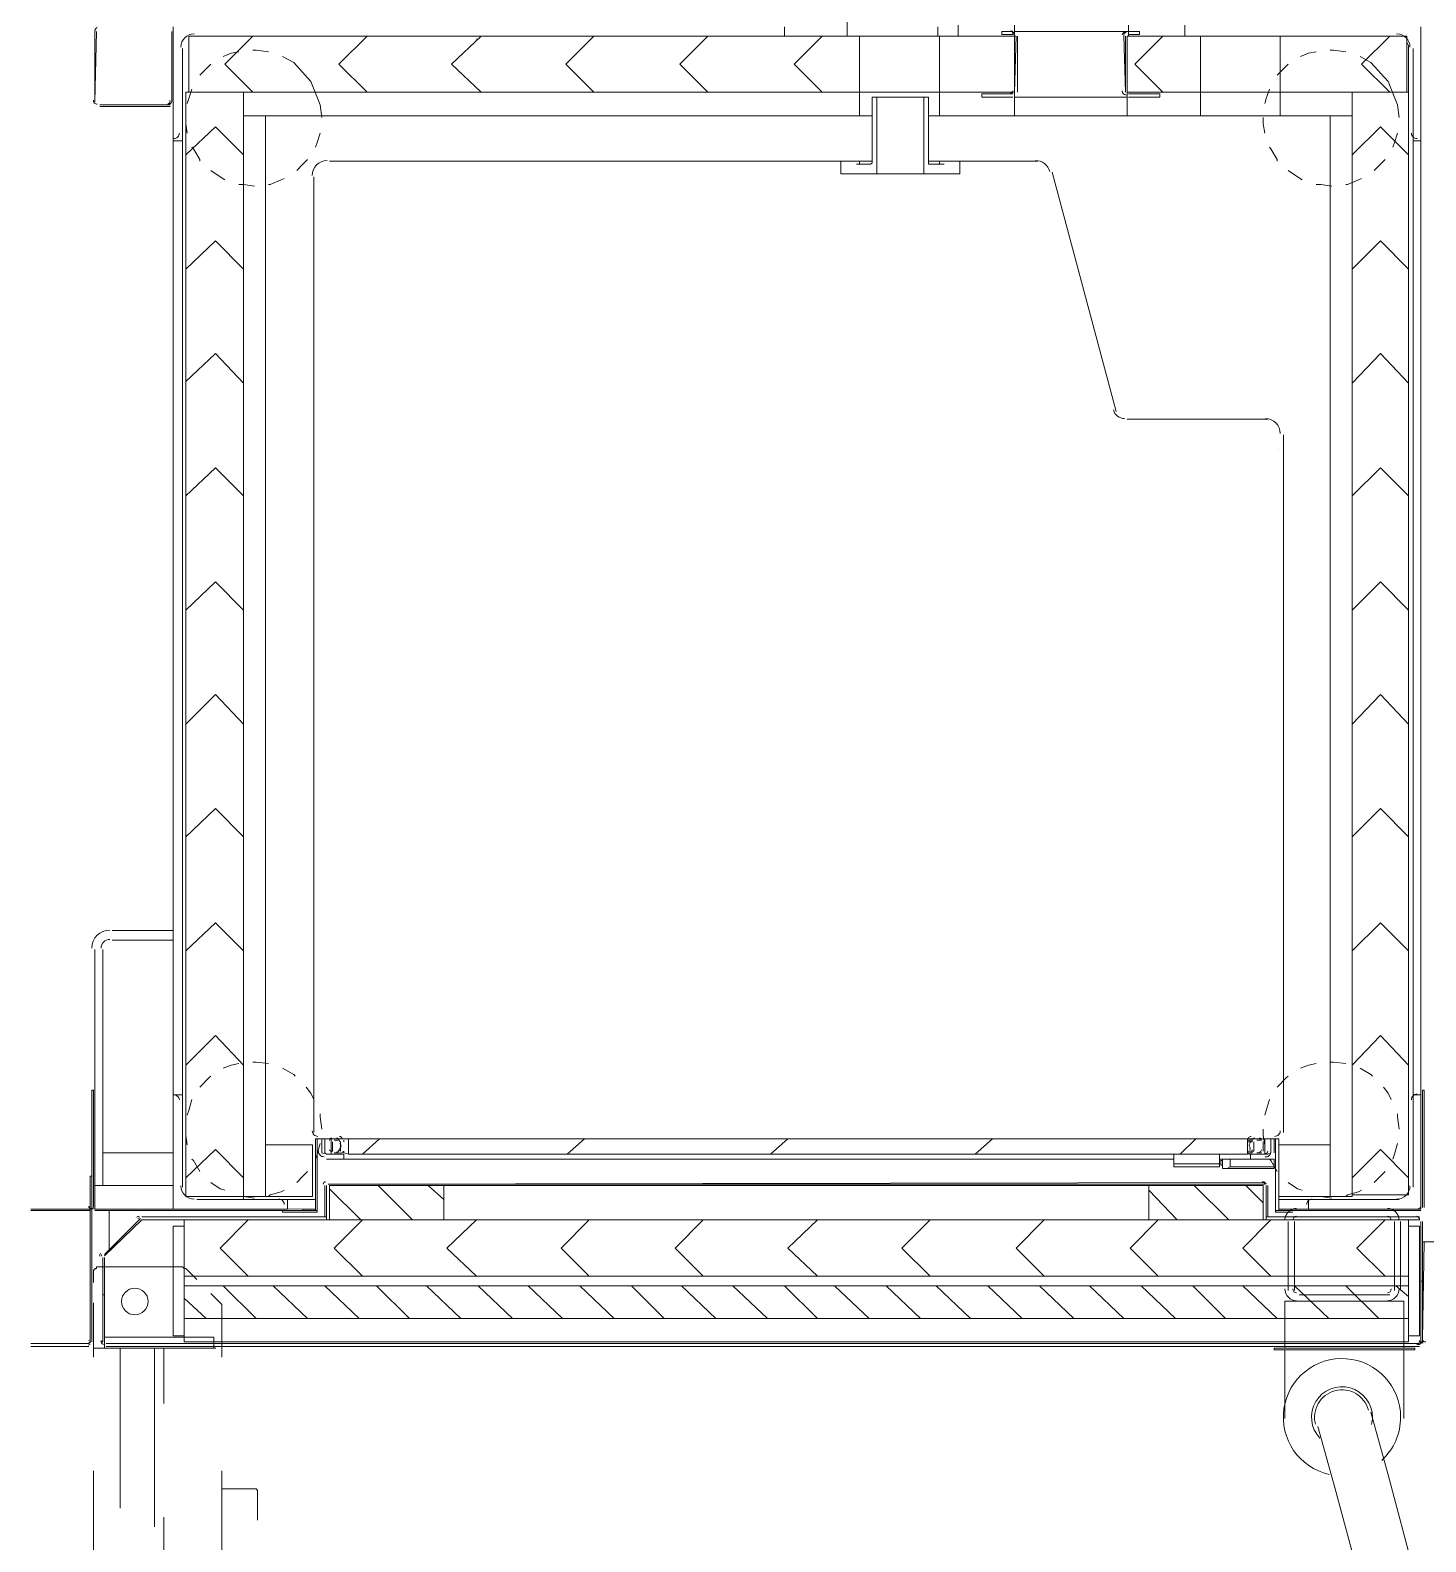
# Model space of a CAD drawing. Header units: metres. Extents: x -22 to 564, y 0 to 143.
# Drawn here: x 1.353 to 2.581, y 41.041 to 42.371 of the extents above; entities that cross this region are included whole.
import ezdxf
from ezdxf.xclip import XClip

# ---------------------------------------------------------------- set-up
doc = ezdxf.new("R2010")
doc.units = ezdxf.units.M
doc.header["$XCLIPFRAME"] = 2
doc.linetypes.add('XREF RADIOFARMACIA$0$PDF_IMPORT', pattern=[1, 0.8, -0.2])
doc.layers.add('XREF  PB CONJ$0$PARQUE', color=251, linetype='Continuous')
doc.layers.add('XREF RADIOFARMACIA$0$Mobiliario Fijo', color=40, linetype='Continuous')
doc.layers.get('Defpoints').off()

# ---------------------------------------------------------------- blocks, each defined once
blk = doc.blocks.new('XREF  PB CONJ')
at = {"layer": 'XREF  PB CONJ$0$PARQUE', "true_color": 0x136734}
h = blk.add_hatch(dxfattribs=at)
h.set_pattern_fill('CROSS', color=116, scale=0.02, angle=90)
edge = h.paths.add_edge_path()
edge.add_line((3.5883, 104.6056), (1.6936, 104.3684))
edge.add_line((1.6936, 104.3684), (2.4784, 17.6083))
edge.add_line((2.4784, 17.6083), (97.731, 17.9336))
edge.add_arc((97.7247, 19.237), 1.3034, 270.2752, 363.1006)
edge.add_line((99.0262, 19.3075), (96.4762, 19.3078))
edge.add_line((96.4762, 19.3078), (96.602, 20.224))
edge.add_line((96.602, 20.224), (62.4128, 20.224))
edge.add_arc((58.6329, 24.6535), 5.8231, 229.52466, 310.47534, ccw=False)
edge.add_line((54.8531, 20.224), (26.2527, 20.2188))
edge.add_line((26.2527, 20.2188), (4.2837, 20.0304))
edge.add_line((4.2837, 20.0304), (4.055, 46.6913))
edge.add_line((4.055, 46.6913), (2.3881, 46.6912))
edge.add_line((2.3881, 46.6912), (2.3881, 54.8033))
edge.add_line((2.3881, 54.8033), (3.9854, 54.8034))
edge.add_line((3.9854, 54.8034), (3.7464, 82.6679))
edge.add_line((3.7464, 82.6679), (3.6185, 95.2556))
edge.add_line((3.6185, 95.2556), (3.5883, 104.6056))
blk = doc.blocks.new('XREF RADIOFARMACIA$0$EQUIPO 2')
at = {"lineweight": 5}
for p, q in [((2547.6822, 1755.7032), (2547.6822, 1755.7541)), ((2547.6849, 1755.7541), (2547.6849, 1755.7032)), ((2547.6849, 1755.7032), (2547.6849, 1755.7541)), ((2547.8018, 1755.7499), (2547.8018, 1755.7541)), ((2547.8018, 1755.7541), (2547.8018, 1755.7431)), ((2547.8032, 1755.7403), (2547.8032, 1755.7541)), ((2547.8018, 1755.7431), (2547.8018, 1755.7018)), ((2547.8018, 1755.7018), (2547.8018, 1755.7431)), ((2547.8032, 1755.7004), (2547.8032, 1755.7403)), ((2547.8321, 1755.7018), (2547.6863, 1755.7018)), ((2547.6863, 1755.7004), (2547.8321, 1755.7004)), ((2547.7386, 1755.699), (2547.7482, 1755.699)), ((2547.7482, 1755.699), (2547.7496, 1755.699)), ((2547.7496, 1755.699), (2547.7496, 1755.6977)), ((2547.7496, 1755.6977), (2547.7509, 1755.6977)), ((2547.7509, 1755.6977), (2547.7509, 1755.6963)), ((2547.7509, 1755.6963), (2547.7523, 1755.6963)), ((2547.8018, 1755.6977), (2547.8018, 1755.5147)), ((2547.8032, 1755.5147), (2547.8033, 1755.699)), ((2547.8032, 1755.6289), (2547.8032, 1755.6977)), ((2547.8032, 1755.6977), (2547.8239, 1755.6977)), ((2547.8046, 1755.7004), (2547.9078, 1755.7004)), ((2547.8046, 1755.699), (2547.8046, 1755.699)), ((2547.9078, 1755.699), (2547.8046, 1755.699)), ((2547.8046, 1755.699), (2547.8527, 1755.699)), ((2548.0316, 1755.6977), (2547.8239, 1755.6977)), ((2547.8239, 1755.6977), (2547.8239, 1755.6289)), ((2547.8321, 1755.7004), (2547.8321, 1755.7018)), ((2547.9078, 1755.7004), (2547.9078, 1755.699)), ((2548.8391, 1755.6963), (2548.7772, 1755.6977)), ((2548.7772, 1755.6977), (2548.8391, 1755.6977)), ((2547.6808, 1755.6894), (2547.6904, 1755.6894)), ((2547.6822, 1755.688), (2547.6822, 1754.5325)), ((2547.6849, 1755.688), (2547.6849, 1754.5331)), ((2547.7276, 1755.6908), (2547.6863, 1755.6908)), ((2547.6863, 1755.6894), (2547.7276, 1755.6894)), ((2547.7441, 1755.6894), (2547.6973, 1755.6894)), ((2547.7276, 1755.6894), (2547.7276, 1755.6908)), ((2547.7606, 1755.6908), (2547.7276, 1755.6908)), ((2547.7276, 1755.6908), (2547.7276, 1755.6894)), ((2547.7606, 1755.6894), (2547.7441, 1755.6894)), ((2547.762, 1755.6894), (2547.7936, 1755.6564)), ((2547.7633, 1755.6894), (2547.795, 1755.6578)), ((2547.7675, 1755.6853), (2547.8018, 1755.6853)), ((2548.0316, 1755.6908), (2547.8239, 1755.6908)), ((2547.8527, 1755.6908), (2547.8527, 1755.6289)), ((2548.0398, 1755.6825), (2548.0398, 1755.6289)), ((2548.0481, 1755.6289), (2548.0481, 1755.6825)), ((2548.7731, 1755.6316), (2548.7731, 1755.6935)), ((2548.7745, 1755.6316), (2548.7745, 1755.6935)), ((2547.7936, 1755.6564), (2547.7936, 1755.4941)), ((2547.7963, 1755.4941), (2547.7963, 1755.6564)), ((2547.6918, 1755.6289), (2547.6918, 1755.6192)), ((2547.7881, 1755.6289), (2547.6918, 1755.6289)), ((2547.6945, 1755.6289), (2547.7482, 1755.6289)), ((2547.7881, 1755.6192), (2547.7881, 1755.6289)), ((2547.9036, 1755.6289), (2547.8032, 1755.6289)), ((2547.8032, 1755.6289), (2547.8032, 1755.5284)), ((2547.8239, 1755.6289), (2547.8032, 1755.6289)), ((2547.9036, 1755.6261), (2547.9036, 1755.6289)), ((2548.7428, 1755.6289), (2547.9036, 1755.6289)), ((2548.0398, 1755.6289), (2548.0481, 1755.6289)), ((2548.8432, 1755.6289), (2548.7428, 1755.6289)), ((2548.7428, 1755.6289), (2548.7428, 1755.6261)), ((2548.8391, 1755.6302), (2548.7772, 1755.6302)), ((2548.8391, 1755.6289), (2548.7772, 1755.6289)), ((2547.6918, 1755.6192), (2547.6863, 1755.6192)), ((2547.6863, 1755.6192), (2547.6863, 1754.5421)), ((2547.6918, 1755.6192), (2547.7881, 1755.6192)), ((2547.7069, 1755.6), (2547.7248, 1755.6192)), ((2547.7069, 1755.6192), (2547.7358, 1755.6192)), ((2547.7069, 1754.5421), (2547.7069, 1755.6192)), ((2547.7358, 1755.6192), (2547.7358, 1754.5421)), ((2547.7413, 1755.6082), (2547.7509, 1755.6179)), ((2547.7936, 1755.6192), (2547.7441, 1755.6192)), ((2547.7441, 1755.6192), (2547.7441, 1754.5421)), ((2547.7509, 1755.6192), (2547.7523, 1755.6206)), ((2547.7509, 1755.6179), (2547.7509, 1755.6192)), ((2547.7936, 1754.5421), (2547.7936, 1755.6192)), ((2548.7855, 1755.6179), (2547.8142, 1755.6179)), ((2547.8142, 1755.6179), (2547.8142, 1755.567)), ((2547.8981, 1755.6206), (2547.8225, 1755.6206)), ((2547.8555, 1755.5917), (2547.8307, 1755.6179)), ((2547.8679, 1755.6179), (2547.8596, 1755.6165)), ((2547.8734, 1755.6179), (2547.8679, 1755.6179)), ((2547.8899, 1755.6151), (2547.8858, 1755.6165)), ((2547.8995, 1755.6124), (2547.8899, 1755.6151)), ((2547.9036, 1755.6206), (2547.8981, 1755.6206)), ((2547.9036, 1755.6206), (2547.9036, 1755.6261)), ((2548.7428, 1755.6206), (2547.9036, 1755.6206)), ((2547.9298, 1755.6179), (2547.9559, 1755.5917)), ((2548.0302, 1755.6179), (2548.055, 1755.5917)), ((2548.1306, 1755.6179), (2548.1554, 1755.5917)), ((2548.2297, 1755.6179), (2548.2558, 1755.5917)), ((2548.3301, 1755.6179), (2548.3549, 1755.5917)), ((2548.4305, 1755.6179), (2548.4553, 1755.5917)), ((2548.531, 1755.6179), (2548.5557, 1755.5917)), ((2548.63, 1755.6179), (2548.6548, 1755.5917)), ((2548.7304, 1755.6179), (2548.7304, 1755.6179)), ((2548.7304, 1755.6179), (2548.7552, 1755.5917)), ((2548.7428, 1755.6261), (2548.7428, 1755.6206)), ((2548.7428, 1755.6206), (2548.7483, 1755.6206)), ((2548.7483, 1755.6206), (2548.824, 1755.6206)), ((2548.7579, 1755.6179), (2548.7497, 1755.6165)), ((2548.7634, 1755.6179), (2548.7579, 1755.6179)), ((2548.78, 1755.6151), (2548.7758, 1755.6165)), ((2548.7882, 1755.6124), (2548.78, 1755.6151)), ((2548.7855, 1755.567), (2548.7855, 1755.6179)), ((2548.7855, 1755.025), (2548.7855, 1755.6151)), ((2548.7855, 1755.6151), (2548.835, 1755.6151)), ((2548.835, 1755.5587), (2548.835, 1755.6151)), ((2548.835, 1755.6151), (2548.835, 1755.025)), ((2547.8115, 1755.534), (2547.8115, 1755.6082)), ((2547.8459, 1755.611), (2547.8362, 1755.6055)), ((2547.8472, 1755.6124), (2547.8459, 1755.611)), ((2547.9188, 1755.5972), (2547.9105, 1755.6055)), ((2548.7263, 1755.6055), (2548.7249, 1755.6055)), ((2548.7359, 1755.611), (2548.7263, 1755.6055)), ((2548.7373, 1755.6124), (2548.7359, 1755.611)), ((2548.8088, 1755.5972), (2548.8006, 1755.6055)), ((2547.6904, 1755.5931), (2547.6808, 1755.5931)), ((2547.7193, 1755.5862), (2547.7289, 1755.5959)), ((2547.8266, 1755.5959), (2547.8211, 1755.5876)), ((2547.8307, 1755.567), (2547.8555, 1755.5917)), ((2547.9202, 1755.5959), (2547.9188, 1755.5972)), ((2547.9559, 1755.5917), (2547.9298, 1755.567)), ((2548.055, 1755.5917), (2548.0302, 1755.567)), ((2548.1554, 1755.5917), (2548.1306, 1755.567)), ((2548.2558, 1755.5917), (2548.2297, 1755.567)), ((2548.3549, 1755.5917), (2548.3301, 1755.567)), ((2548.4553, 1755.5917), (2548.4305, 1755.567)), ((2548.5557, 1755.5917), (2548.5296, 1755.567)), ((2548.6548, 1755.5917), (2548.63, 1755.567)), ((2548.7167, 1755.5959), (2548.7112, 1755.5876)), ((2548.7552, 1755.5917), (2548.7304, 1755.567)), ((2548.8102, 1755.5959), (2548.8088, 1755.5972)), ((2547.557, 1755.5573), (2547.557, 1755.5862)), ((2547.7069, 1755.556), (2547.7358, 1755.5849)), ((2547.7166, 1755.5862), (2547.7179, 1755.5862)), ((2547.7179, 1755.5862), (2547.7193, 1755.5862)), ((2547.7441, 1755.5628), (2547.7688, 1755.5876)), ((2547.7688, 1755.5876), (2547.7936, 1755.5628)), ((2547.8211, 1755.5876), (2547.8197, 1755.5835)), ((2547.9298, 1755.578), (2547.927, 1755.5849)), ((2547.9312, 1755.5711), (2547.9298, 1755.578)), ((2548.7112, 1755.5876), (2548.7084, 1755.5835)), ((2548.7855, 1755.5587), (2548.8102, 1755.5835)), ((2548.8102, 1755.5835), (2548.835, 1755.5587)), ((2548.8198, 1755.578), (2548.8171, 1755.5849)), ((2548.8212, 1755.5711), (2548.8198, 1755.578)), ((2547.8142, 1755.567), (2547.8115, 1755.567)), ((2547.8142, 1755.567), (2547.8129, 1755.5573)), ((2547.8142, 1755.5711), (2547.8142, 1755.567)), ((2547.8142, 1755.567), (2547.8142, 1755.5477)), ((2548.7648, 1755.567), (2547.8142, 1755.567)), ((2547.8142, 1755.567), (2548.7855, 1755.567)), ((2547.8156, 1755.567), (2547.8307, 1755.567)), ((2548.7043, 1755.567), (2548.7029, 1755.5573)), ((2548.7043, 1755.5711), (2548.7043, 1755.567)), ((2548.7648, 1755.5477), (2548.7648, 1755.567)), ((2548.7855, 1755.567), (2548.7648, 1755.567)), ((2548.7648, 1755.567), (2548.7648, 1755.025)), ((2548.7855, 1755.025), (2548.7855, 1755.567)), ((2547.5295, 1755.5546), (2547.5542, 1755.5546)), ((2547.5542, 1755.5546), (2547.5556, 1755.5546)), ((2547.5556, 1755.5546), (2547.557, 1755.556)), ((2547.557, 1755.556), (2547.557, 1755.5573)), ((2547.9312, 1755.545), (2547.9325, 1755.556)), ((2547.9325, 1755.556), (2547.9325, 1755.5587)), ((2548.8212, 1755.545), (2548.8226, 1755.556)), ((2548.8226, 1755.556), (2548.8226, 1755.5587)), ((2548.8322, 1755.5615), (2548.8322, 1755.5615)), ((2547.7069, 1755.5106), (2547.7358, 1755.5408)), ((2547.8142, 1755.5064), (2547.8142, 1755.5477)), ((2547.8142, 1755.5477), (2547.8596, 1755.5477)), ((2547.8142, 1755.5477), (2548.7648, 1755.5477)), ((2547.8142, 1755.545), (2547.8156, 1755.5436)), ((2547.8156, 1755.5436), (2547.8184, 1755.534)), ((2547.8596, 1755.5477), (2547.8596, 1755.5064)), ((2548.7043, 1755.545), (2548.7043, 1755.5436)), ((2548.7043, 1755.5436), (2548.7084, 1755.534)), ((2547.8018, 1755.5326), (2547.8005, 1755.5326)), ((2547.8005, 1755.5326), (2547.8005, 1755.5023)), ((2547.8018, 1755.5023), (2547.8018, 1755.5326)), ((2547.8032, 1755.5284), (2547.806, 1755.5284)), ((2547.806, 1755.5284), (2547.8115, 1755.5284)), ((2547.8115, 1755.5284), (2547.8115, 1755.534)), ((2547.8115, 1755.5284), (2547.8115, 1755.5037)), ((2547.8184, 1755.534), (2547.8197, 1755.5312)), ((2547.9202, 1755.5216), (2547.9215, 1755.5229)), ((2547.9215, 1755.5229), (2547.927, 1755.5326)), ((2548.7084, 1755.534), (2548.7098, 1755.5312)), ((2547.8018, 1755.5147), (2547.8032, 1755.5147)), ((2547.8032, 1755.5147), (2547.8032, 1755.5119)), ((2547.8032, 1755.5119), (2547.8032, 1755.5037)), ((2547.8266, 1755.5202), (2547.8321, 1755.5147)), ((2547.8321, 1755.5147), (2547.8362, 1755.5106)), ((2547.905, 1755.5078), (2547.9105, 1755.5119)), ((2548.7167, 1755.5202), (2548.7222, 1755.5147)), ((2548.7222, 1755.5147), (2548.7263, 1755.5106)), ((2547.7069, 1755.4652), (2547.7358, 1755.4954)), ((2547.8239, 1755.4954), (2547.7963, 1755.4954)), ((2547.7963, 1755.4954), (2547.7963, 1755.4941)), ((2547.8005, 1755.5023), (2547.8018, 1755.5023)), ((2547.8018, 1755.5037), (2547.8018, 1755.5023)), ((2547.8651, 1755.5037), (2547.8018, 1755.5037)), ((2547.8018, 1755.5023), (2547.8651, 1755.5023)), ((2547.8596, 1755.5064), (2547.8142, 1755.5064)), ((2547.8472, 1755.5037), (2547.8514, 1755.5023)), ((2547.8514, 1755.5023), (2547.861, 1755.4996)), ((2547.8527, 1755.4954), (2547.8514, 1755.4941)), ((2547.8527, 1755.4982), (2547.8651, 1755.4982)), ((2547.8527, 1755.4954), (2547.8527, 1755.4954)), ((2547.8651, 1755.4954), (2547.8527, 1755.4954)), ((2547.8651, 1755.4954), (2547.8527, 1755.4954)), ((2547.8651, 1755.5023), (2547.8651, 1755.5037)), ((2547.8651, 1755.5009), (2547.8651, 1755.5023)), ((2547.8651, 1755.4982), (2547.8651, 1755.5009)), ((2547.8651, 1755.4789), (2547.8651, 1755.4996)), ((2547.8651, 1755.4982), (2547.8651, 1755.4954)), ((2547.8651, 1755.4899), (2547.8651, 1755.4954)), ((2547.8706, 1755.5051), (2548.674, 1755.5051)), ((2547.8734, 1755.4982), (2547.8844, 1755.4996)), ((2547.8844, 1755.4996), (2547.8871, 1755.4996)), ((2547.8995, 1755.5051), (2547.905, 1755.5078)), ((2548.674, 1755.5051), (2548.7112, 1755.5051)), ((2548.7373, 1755.5037), (2548.7414, 1755.5023)), ((2548.7414, 1755.5023), (2548.7497, 1755.4996)), ((2547.7441, 1755.4624), (2547.7688, 1755.4872)), ((2547.7688, 1755.4872), (2547.7936, 1755.4624)), ((2547.7936, 1755.4941), (2547.7963, 1755.4941)), ((2547.7936, 1755.4638), (2547.8211, 1755.4913)), ((2547.8239, 1755.4913), (2547.7936, 1755.4913)), ((2547.7936, 1755.4913), (2547.7936, 1755.3909)), ((2547.7963, 1755.4941), (2547.8239, 1755.4941)), ((2547.8005, 1755.4941), (2547.8005, 1755.4941)), ((2547.8018, 1755.4941), (2547.8018, 1755.4941)), ((2547.8018, 1755.4941), (2547.8018, 1755.4941)), ((2547.8239, 1755.4941), (2547.8239, 1755.4941)), ((2547.8239, 1755.3909), (2547.8239, 1755.4913)), ((2547.8266, 1754.6686), (2547.8252, 1755.4927)), ((2547.8252, 1755.4927), (2547.8252, 1754.6686)), ((2547.8472, 1755.4941), (2547.8472, 1755.4789)), ((2547.8514, 1755.4789), (2547.8514, 1755.4941)), ((2547.8514, 1755.4941), (2547.8514, 1755.4899)), ((2547.8514, 1755.4803), (2547.8514, 1755.4899)), ((2547.8514, 1755.4899), (2547.8651, 1755.4899)), ((2547.8514, 1755.4899), (2547.8651, 1755.4899)), ((2547.8527, 1755.4831), (2547.8527, 1755.4872)), ((2547.8624, 1755.4886), (2547.8541, 1755.4886)), ((2547.8638, 1755.4831), (2547.8638, 1755.4872)), ((2547.8651, 1755.4899), (2547.8651, 1755.4803)), ((2548.7249, 1755.4913), (2548.7249, 1755.025)), ((2548.7855, 1755.4583), (2548.8102, 1755.4831)), ((2548.8102, 1755.4831), (2548.835, 1755.4583)), ((2547.8472, 1755.4789), (2547.8472, 1755.4349)), ((2547.8472, 1755.4789), (2547.8514, 1755.4789)), ((2547.8514, 1755.4748), (2547.8527, 1755.4789)), ((2547.8651, 1755.4748), (2547.8514, 1755.4748)), ((2547.8514, 1755.4748), (2547.8514, 1754.6838)), ((2547.8527, 1755.4789), (2547.8541, 1755.4789)), ((2547.8541, 1755.4817), (2547.8624, 1755.4817)), ((2547.8624, 1755.4789), (2547.8638, 1755.4789)), ((2547.8651, 1755.4803), (2547.8651, 1755.4748)), ((2547.8651, 1755.4748), (2547.8651, 1755.4789)), ((2547.8651, 1754.6838), (2547.8651, 1755.4748)), ((2547.8514, 1755.4624), (2547.8651, 1755.4473)), ((2548.8322, 1755.461), (2548.8322, 1755.461)), ((2547.7069, 1755.4211), (2547.7358, 1755.45)), ((2547.7936, 1755.4184), (2547.8239, 1755.4487)), ((2547.8472, 1755.4349), (2547.8472, 1754.7484)), ((2547.7069, 1755.3757), (2547.7358, 1755.406)), ((2547.8115, 1755.3909), (2547.8239, 1755.4046)), ((2547.7936, 1755.3909), (2547.8239, 1755.3909)), ((2547.8239, 1755.3909), (2547.8239, 1754.7705)), ((2547.7441, 1755.362), (2547.7688, 1755.3881)), ((2547.7688, 1755.3881), (2547.7936, 1755.362)), ((2548.7855, 1755.3579), (2548.8102, 1755.384)), ((2548.8102, 1755.384), (2548.835, 1755.3579)), ((2547.7069, 1755.3304), (2547.7358, 1755.3606)), ((2548.8322, 1755.362), (2548.8322, 1755.3606)), ((2547.7069, 1755.2863), (2547.7358, 1755.3166)), ((2547.7441, 1755.2629), (2547.7688, 1755.2877)), ((2547.7688, 1755.2877), (2547.7936, 1755.2629)), ((2548.7855, 1755.2588), (2548.8102, 1755.2836)), ((2548.8102, 1755.2836), (2548.835, 1755.2588)), ((2547.7069, 1755.2409), (2547.7358, 1755.2712)), ((2547.8514, 1755.2822), (2547.8651, 1755.2671)), ((2548.8322, 1755.2616), (2548.8322, 1755.2616)), ((2547.7069, 1755.1969), (2547.7358, 1755.2258)), ((2547.7069, 1755.1515), (2547.7358, 1755.1818)), ((2547.7441, 1755.1625), (2547.7688, 1755.1873)), ((2547.7688, 1755.1873), (2547.7936, 1755.1625)), ((2548.7855, 1755.1584), (2548.8102, 1755.1832)), ((2548.8102, 1755.1832), (2548.835, 1755.1584)), ((2548.8322, 1755.1611), (2548.8322, 1755.1611)), ((2547.7069, 1755.1061), (2547.7358, 1755.1364)), ((2547.8514, 1755.1034), (2547.8651, 1755.0882)), ((2547.7069, 1755.0621), (2547.7358, 1755.091)), ((2547.7441, 1755.0621), (2547.7688, 1755.0882)), ((2547.7688, 1755.0882), (2547.7936, 1755.0621)), ((2548.835, 1755.091), (2548.8432, 1755.091)), ((2548.835, 1755.0855), (2548.835, 1755.036)), ((2548.7855, 1755.058), (2548.8102, 1755.0827)), ((2548.8102, 1755.0827), (2548.835, 1755.058)), ((2548.8322, 1755.0607), (2548.8322, 1755.0607)), ((2548.835, 1755.058), (2548.835, 1755.025)), ((2547.7069, 1755.0167), (2547.7358, 1755.047)), ((2548.7249, 1755.0415), (2548.7139, 1755.0415)), ((2548.7139, 1755.0415), (2548.7139, 1755.0373)), ((2548.7139, 1755.0401), (2548.7139, 1755.0346)), ((2548.7139, 1755.0373), (2548.7139, 1755.036)), ((2548.7139, 1755.036), (2548.7139, 1755.0098)), ((2548.835, 1755.036), (2548.8845, 1755.036)), ((2548.7222, 1755.0167), (2548.7222, 1755.0277)), ((2548.7249, 1755.025), (2548.7222, 1755.025)), ((2548.7249, 1755.0139), (2548.7249, 1755.025)), ((2548.7648, 1755.025), (2548.7648, 1755.0139)), ((2548.7648, 1755.025), (2548.7855, 1755.025)), ((2548.835, 1755.025), (2548.7855, 1755.025)), ((2548.7855, 1755.025), (2548.7855, 1754.9589)), ((2548.7855, 1754.9548), (2548.7855, 1755.025)), ((2548.835, 1755.025), (2548.7855, 1755.025)), ((2548.835, 1755.025), (2548.835, 1754.9548)), ((2548.7139, 1755.0098), (2548.7813, 1755.0098)), ((2548.7139, 1754.9685), (2548.7139, 1755.0098)), ((2548.7222, 1755.0153), (2548.7222, 1755.0167)), ((2548.7236, 1755.0139), (2548.7222, 1755.0153)), ((2548.7813, 1755.0139), (2548.7236, 1755.0139)), ((2548.7813, 1755.0098), (2548.7813, 1755.0139)), ((2548.7813, 1755.0098), (2548.7813, 1754.9685)), ((2547.7069, 1754.9713), (2547.7358, 1755.0016)), ((2547.7441, 1754.963), (2547.7688, 1754.9878)), ((2547.7688, 1754.9878), (2547.7936, 1754.963)), ((2548.7813, 1754.9685), (2548.7139, 1754.9685)), ((2548.7139, 1754.9685), (2548.7139, 1754.9424)), ((2548.7222, 1754.963), (2548.7222, 1754.9644)), ((2548.7222, 1754.9644), (2548.7236, 1754.9644)), ((2548.7236, 1754.9644), (2548.7813, 1754.9644)), ((2548.7249, 1754.9548), (2548.7249, 1754.9644)), ((2548.7648, 1754.9644), (2548.7648, 1754.9548)), ((2548.7813, 1754.9644), (2548.7813, 1754.9685)), ((2547.7069, 1754.9273), (2547.7358, 1754.9575)), ((2548.7222, 1754.9507), (2548.7222, 1754.963)), ((2548.7222, 1754.9548), (2548.7249, 1754.9548)), ((2548.7249, 1754.9548), (2548.7249, 1754.8681)), ((2548.7648, 1754.8888), (2548.7648, 1754.9548)), ((2548.7648, 1754.9548), (2548.7855, 1754.9548)), ((2548.835, 1754.9548), (2548.7855, 1754.9548)), ((2548.7855, 1754.8888), (2548.7855, 1754.9548)), ((2548.7855, 1754.9548), (2548.835, 1754.9548)), ((2548.7855, 1754.9548), (2548.7855, 1754.8888)), ((2548.8432, 1754.9562), (2548.835, 1754.9562)), ((2548.835, 1754.8888), (2548.835, 1754.9548)), ((2548.835, 1754.9548), (2548.835, 1754.8888)), ((2548.7139, 1754.9452), (2548.7139, 1754.9397)), ((2548.7139, 1754.9424), (2548.7139, 1754.941)), ((2548.7139, 1754.941), (2548.7139, 1754.9369)), ((2548.835, 1754.8888), (2548.835, 1754.9383)), ((2548.835, 1754.9383), (2548.8446, 1754.9383)), ((2548.7139, 1754.9369), (2548.7249, 1754.9369)), ((2547.7069, 1754.8819), (2547.7358, 1754.9121)), ((2547.8514, 1754.9232), (2547.8651, 1754.908)), ((2548.7841, 1754.9176), (2548.7813, 1754.9176)), ((2548.7813, 1754.9176), (2548.7813, 1754.8901)), ((2548.7841, 1754.8901), (2548.7841, 1754.9176)), ((2548.8364, 1754.8998), (2548.8363, 1754.8902)), ((2548.8391, 1754.8998), (2548.8364, 1754.8998)), ((2548.8391, 1754.8901), (2548.8391, 1754.8998)), ((2547.7441, 1754.8626), (2547.7688, 1754.8874)), ((2547.7688, 1754.8874), (2547.7936, 1754.8626)), ((2548.7648, 1754.7897), (2548.7648, 1754.8888)), ((2548.7855, 1754.8888), (2548.7648, 1754.8888)), ((2548.7813, 1754.7897), (2548.7813, 1754.8888)), ((2548.835, 1754.8874), (2548.7855, 1754.8888)), ((2548.7855, 1754.8888), (2548.835, 1754.8888)), ((2548.835, 1754.8888), (2548.7855, 1754.8888)), ((2548.7855, 1754.886), (2548.835, 1754.886)), ((2548.835, 1754.8888), (2548.835, 1754.8874)), ((2548.8446, 1754.8888), (2548.835, 1754.8888)), ((2548.8391, 1754.8888), (2548.8391, 1754.7883)), ((2547.7069, 1754.8365), (2547.7358, 1754.8667)), ((2548.7153, 1754.8557), (2548.5048, 1754.7993)), ((2547.7069, 1754.7925), (2547.7358, 1754.8227)), ((2548.835, 1754.7925), (2548.7855, 1754.7911)), ((2548.7855, 1754.7911), (2548.835, 1754.7911)), ((2547.7441, 1754.7622), (2547.7688, 1754.787)), ((2547.7688, 1754.787), (2547.7936, 1754.7622)), ((2548.4979, 1754.7897), (2548.4979, 1754.6659)), ((2548.7648, 1754.7897), (2548.7648, 1754.7251)), ((2548.7855, 1754.7897), (2548.7648, 1754.7897)), ((2548.7813, 1754.7883), (2548.7813, 1754.7608)), ((2548.7841, 1754.7608), (2548.7841, 1754.7883)), ((2548.7855, 1754.7251), (2548.7855, 1754.7897)), ((2548.7855, 1754.7251), (2548.7855, 1754.7897)), ((2548.7855, 1754.7897), (2548.835, 1754.7897)), ((2548.7855, 1754.7581), (2548.8102, 1754.7828)), ((2548.8102, 1754.7828), (2548.835, 1754.7581)), ((2548.835, 1754.7897), (2548.835, 1754.7251)), ((2548.8446, 1754.7883), (2548.835, 1754.7883)), ((2548.8364, 1754.7787), (2548.8364, 1754.7883)), ((2548.8391, 1754.7787), (2548.8364, 1754.7787)), ((2548.8391, 1754.7883), (2548.8391, 1754.7787)), ((2547.7069, 1754.7471), (2547.7358, 1754.7773)), ((2547.7936, 1754.7457), (2547.8197, 1754.7705)), ((2547.7936, 1754.7705), (2547.8239, 1754.7705)), ((2547.7936, 1754.67), (2547.7936, 1754.7705)), ((2547.8239, 1754.7705), (2547.8239, 1754.67)), ((2547.7936, 1754.7622), (2547.7936, 1754.6631)), ((2548.7813, 1754.7608), (2548.7841, 1754.7608)), ((2547.8404, 1754.7085), (2547.8404, 1754.7484)), ((2547.8404, 1754.7484), (2547.8431, 1754.7484)), ((2547.8514, 1754.7484), (2547.8431, 1754.7484)), ((2547.8431, 1754.7484), (2547.8431, 1754.7085)), ((2547.8514, 1754.7429), (2547.8651, 1754.7292)), ((2548.835, 1754.7388), (2548.8446, 1754.7388)), ((2547.7069, 1754.703), (2547.7358, 1754.7319)), ((2547.7936, 1754.7003), (2547.8239, 1754.7306)), ((2548.7648, 1754.7251), (2548.7648, 1754.6549)), ((2548.7648, 1754.7251), (2548.7855, 1754.7251)), ((2548.7855, 1754.6549), (2548.7855, 1754.7251)), ((2548.7855, 1754.7251), (2548.835, 1754.7251)), ((2548.835, 1754.7251), (2548.7855, 1754.7251)), ((2548.835, 1754.7251), (2548.835, 1754.6549)), ((2547.8472, 1754.7058), (2547.839, 1754.7058)), ((2547.839, 1754.7058), (2547.839, 1754.7017)), ((2547.839, 1754.6604), (2547.839, 1754.7017)), ((2547.839, 1754.7017), (2547.8404, 1754.6989)), ((2547.8431, 1754.7085), (2547.8404, 1754.7085)), ((2547.8404, 1754.6989), (2547.8404, 1754.6604)), ((2547.8472, 1754.6989), (2547.8404, 1754.6989)), ((2547.8459, 1754.7072), (2547.8417, 1754.7072)), ((2547.8417, 1754.7072), (2547.8459, 1754.7072)), ((2547.8417, 1754.7072), (2547.8417, 1754.7058)), ((2547.8417, 1754.7072), (2547.8417, 1754.7072)), ((2547.8514, 1754.7085), (2547.8431, 1754.7085)), ((2547.8459, 1754.7072), (2547.8459, 1754.7058)), ((2547.8459, 1754.7072), (2547.8459, 1754.7072)), ((2547.8472, 1754.7085), (2547.8472, 1754.681)), ((2547.7069, 1754.6576), (2547.7358, 1754.6879)), ((2547.7688, 1754.6879), (2547.7441, 1754.6631)), ((2547.7936, 1754.6631), (2547.7688, 1754.6879)), ((2547.8087, 1754.67), (2547.8239, 1754.6852)), ((2547.8472, 1754.6659), (2547.8472, 1754.681)), ((2547.8472, 1754.681), (2547.8514, 1754.681)), ((2547.8514, 1754.6838), (2547.8651, 1754.6838)), ((2547.8514, 1754.681), (2547.8514, 1754.6659)), ((2547.8514, 1754.6686), (2547.8514, 1754.6783)), ((2547.8527, 1754.6838), (2547.8527, 1754.6797)), ((2547.8527, 1754.6797), (2547.8541, 1754.6797)), ((2547.8527, 1754.6755), (2547.8527, 1754.6714)), ((2547.8541, 1754.6797), (2547.8541, 1754.6838)), ((2547.8624, 1754.6783), (2547.8541, 1754.6783)), ((2547.8624, 1754.6797), (2547.8624, 1754.6838)), ((2547.8638, 1754.6797), (2547.8624, 1754.6797)), ((2547.8638, 1754.6838), (2547.8638, 1754.6797)), ((2547.8638, 1754.6714), (2547.8638, 1754.6755)), ((2547.8651, 1754.6783), (2547.8651, 1754.6838)), ((2547.8651, 1754.6838), (2547.8651, 1754.6783)), ((2547.8651, 1754.6576), (2547.8651, 1754.6783)), ((2547.8651, 1754.6783), (2547.8651, 1754.6686)), ((2547.6794, 1754.6535), (2547.6794, 1754.6604)), ((2547.6794, 1754.6604), (2547.6808, 1754.6604)), ((2547.6808, 1754.6604), (2547.6808, 1754.6535)), ((2547.8239, 1754.67), (2547.7936, 1754.67)), ((2547.7936, 1754.6673), (2547.7963, 1754.6673)), ((2547.8239, 1754.6673), (2547.7963, 1754.6673)), ((2547.7963, 1754.6673), (2547.8239, 1754.6673)), ((2547.7963, 1754.6673), (2547.7963, 1754.6659)), ((2547.7963, 1754.6659), (2547.8239, 1754.6659)), ((2547.7963, 1754.6659), (2547.7963, 1754.5325)), ((2547.8005, 1754.6673), (2547.8005, 1754.6673)), ((2547.8005, 1754.6439), (2547.8005, 1754.659)), ((2547.8005, 1754.659), (2547.8018, 1754.659)), ((2547.8018, 1754.6673), (2547.8018, 1754.6673)), ((2547.8018, 1754.6673), (2547.8018, 1754.6673)), ((2547.8018, 1754.6563), (2547.8018, 1754.659)), ((2547.8018, 1754.659), (2547.8651, 1754.659)), ((2547.8018, 1754.659), (2547.8018, 1754.6384)), ((2547.8239, 1754.6673), (2547.8239, 1754.6673)), ((2547.8459, 1754.6631), (2547.8362, 1754.6576)), ((2547.8404, 1754.6604), (2547.839, 1754.6604)), ((2547.8404, 1754.6604), (2547.8472, 1754.6604)), ((2547.8472, 1754.6645), (2547.8459, 1754.6631)), ((2547.8472, 1754.6604), (2547.8472, 1754.6659)), ((2547.8651, 1754.6686), (2547.8514, 1754.6686)), ((2547.8514, 1754.6659), (2547.8514, 1754.6686)), ((2547.8514, 1754.6686), (2547.8651, 1754.6686)), ((2547.8514, 1754.6659), (2547.8527, 1754.6631)), ((2547.8527, 1754.6631), (2547.8651, 1754.6631)), ((2547.8527, 1754.6631), (2547.8527, 1754.6631)), ((2547.8651, 1754.6631), (2547.8527, 1754.6631)), ((2547.8651, 1754.6604), (2547.8527, 1754.6604)), ((2547.8541, 1754.67), (2547.8624, 1754.67)), ((2547.8679, 1754.67), (2547.8596, 1754.6686)), ((2547.8651, 1754.6686), (2547.8651, 1754.6686)), ((2547.8651, 1754.6686), (2547.8651, 1754.6631)), ((2547.8651, 1754.6631), (2547.8651, 1754.6604)), ((2547.8651, 1754.659), (2547.8651, 1754.6604)), ((2547.8651, 1754.659), (2547.8651, 1754.6563)), ((2547.8734, 1754.67), (2547.8679, 1754.67)), ((2547.8899, 1754.6673), (2547.8858, 1754.6686)), ((2547.8995, 1754.6645), (2547.8899, 1754.6673)), ((2548.7359, 1754.6631), (2548.7263, 1754.6576)), ((2548.7373, 1754.6645), (2548.7359, 1754.6631)), ((2548.7579, 1754.67), (2548.7497, 1754.6686)), ((2548.7634, 1754.67), (2548.7579, 1754.67)), ((2548.78, 1754.6673), (2548.7758, 1754.6686)), ((2548.7882, 1754.6645), (2548.78, 1754.6673)), ((2547.6189, 1754.6508), (2547.6794, 1754.6508)), ((2547.6794, 1754.5435), (2547.6794, 1754.6535)), ((2547.6808, 1754.6535), (2547.6808, 1754.5435)), ((2547.7221, 1754.6508), (2547.6808, 1754.6508)), ((2547.7221, 1754.6384), (2547.7221, 1754.6508)), ((2547.7317, 1754.648), (2547.7922, 1754.648)), ((2547.8651, 1754.6563), (2547.8018, 1754.6563)), ((2547.8018, 1754.6384), (2547.8018, 1754.6453)), ((2547.8032, 1754.6453), (2547.8032, 1754.6563)), ((2547.8032, 1754.5311), (2547.8032, 1754.6453)), ((2547.8115, 1754.6301), (2547.8115, 1754.6563)), ((2547.8142, 1754.6109), (2547.8142, 1754.6563)), ((2547.8142, 1754.6563), (2547.8596, 1754.6563)), ((2547.8266, 1754.648), (2547.8211, 1754.6398)), ((2547.8596, 1754.6563), (2547.8596, 1754.6109)), ((2548.4567, 1754.6521), (2547.8706, 1754.6521)), ((2547.9188, 1754.6494), (2547.9105, 1754.6576)), ((2547.9202, 1754.648), (2547.9188, 1754.6494)), ((2548.4842, 1754.6521), (2548.4567, 1754.6521)), ((2548.4704, 1754.6563), (2548.4704, 1754.6563)), ((2548.4718, 1754.6563), (2548.4718, 1754.6563)), ((2548.7167, 1754.648), (2548.7112, 1754.6398)), ((2548.7263, 1754.6576), (2548.7249, 1754.6576)), ((2548.7648, 1754.5916), (2548.7648, 1754.6549)), ((2548.7648, 1754.6549), (2548.7855, 1754.6549)), ((2548.7855, 1754.5435), (2548.7855, 1754.6549)), ((2548.7855, 1754.6549), (2548.835, 1754.6549)), ((2548.7855, 1754.6549), (2548.7855, 1754.5916)), ((2548.8088, 1754.6494), (2548.8006, 1754.6576)), ((2548.8102, 1754.648), (2548.8088, 1754.6494)), ((2548.835, 1754.6549), (2548.835, 1754.5435)), ((2547.7069, 1754.6122), (2547.7358, 1754.6425)), ((2547.7221, 1754.5586), (2547.7221, 1754.6384)), ((2547.7276, 1754.5586), (2547.7276, 1754.6384)), ((2547.7317, 1754.6425), (2547.7922, 1754.6425)), ((2547.7963, 1754.6384), (2547.7963, 1754.5586)), ((2547.8018, 1754.5586), (2547.8018, 1754.6384)), ((2547.8211, 1754.6398), (2547.8197, 1754.6356)), ((2547.9298, 1754.6301), (2547.927, 1754.637)), ((2548.7112, 1754.6398), (2548.7084, 1754.6356)), ((2548.8198, 1754.6301), (2548.8171, 1754.637)), ((2547.612, 1754.6219), (2547.557, 1754.6067)), ((2547.806, 1754.6301), (2547.8032, 1754.6301)), ((2547.8032, 1754.6301), (2547.8032, 1754.5311)), ((2547.8115, 1754.6301), (2547.806, 1754.6301)), ((2547.8115, 1754.6246), (2547.8115, 1754.6301)), ((2547.8115, 1754.5503), (2547.8115, 1754.6246)), ((2547.8142, 1754.6191), (2547.8129, 1754.6095)), ((2547.8142, 1754.6233), (2547.8142, 1754.6191)), ((2547.9312, 1754.6233), (2547.9298, 1754.6301)), ((2548.7043, 1754.6191), (2548.7029, 1754.6095)), ((2548.7043, 1754.6233), (2548.7043, 1754.6191)), ((2548.8212, 1754.6233), (2548.8198, 1754.6301)), ((2547.557, 1754.6067), (2547.3025, 1754.538)), ((2547.8596, 1754.6109), (2547.8142, 1754.6109)), ((2547.8142, 1754.6109), (2547.8142, 1754.5916)), ((2548.7648, 1754.6109), (2547.8142, 1754.6109)), ((2547.9312, 1754.5971), (2547.9325, 1754.6081)), ((2547.9325, 1754.6081), (2547.9325, 1754.6109)), ((2548.7648, 1754.5916), (2548.7648, 1754.6109)), ((2548.8212, 1754.5971), (2548.8226, 1754.6081)), ((2548.8226, 1754.6081), (2548.8226, 1754.6109)), ((2547.7069, 1754.5682), (2547.7358, 1754.5971)), ((2547.8142, 1754.5971), (2547.8156, 1754.5957)), ((2547.8142, 1754.5916), (2548.7648, 1754.5916)), ((2547.8156, 1754.5957), (2547.8184, 1754.5861)), ((2547.8156, 1754.5421), (2547.8156, 1754.5916)), ((2547.8156, 1754.5916), (2548.7855, 1754.5916)), ((2547.8307, 1754.5916), (2547.8555, 1754.5668)), ((2548.0302, 1754.5916), (2547.9298, 1754.5916)), ((2547.9298, 1754.5916), (2547.9559, 1754.5668)), ((2548.055, 1754.5668), (2548.0302, 1754.5916)), ((2548.1306, 1754.5916), (2548.1554, 1754.5668)), ((2548.2297, 1754.5916), (2548.2558, 1754.5668)), ((2548.3301, 1754.5916), (2548.3549, 1754.5668)), ((2548.4305, 1754.5916), (2548.4553, 1754.5668)), ((2548.5296, 1754.5916), (2548.5557, 1754.5668)), ((2548.63, 1754.5916), (2548.6548, 1754.5668)), ((2548.7043, 1754.5971), (2548.7043, 1754.5957)), ((2548.7043, 1754.5957), (2548.7084, 1754.5861)), ((2548.7304, 1754.5916), (2548.7552, 1754.5668)), ((2548.7855, 1754.5916), (2548.7648, 1754.5916)), ((2548.7855, 1754.5916), (2548.7855, 1754.5421)), ((2547.7441, 1754.5627), (2547.7688, 1754.5875)), ((2547.7688, 1754.5875), (2547.7936, 1754.5627)), ((2547.8184, 1754.5861), (2547.8197, 1754.5834)), ((2547.9215, 1754.5751), (2547.927, 1754.5847)), ((2548.7084, 1754.5861), (2548.7098, 1754.5834)), ((2548.7855, 1754.5586), (2548.8102, 1754.5834)), ((2548.8102, 1754.5834), (2548.835, 1754.5586)), ((2547.5694, 1754.56), (2547.6244, 1754.5751)), ((2547.8266, 1754.5724), (2547.8321, 1754.5668)), ((2547.8555, 1754.5668), (2547.8307, 1754.5421)), ((2547.8321, 1754.5668), (2547.8362, 1754.5627)), ((2547.9202, 1754.5737), (2547.9215, 1754.5751)), ((2547.9559, 1754.5668), (2547.9298, 1754.5421)), ((2548.0302, 1754.5421), (2548.055, 1754.5668)), ((2548.1554, 1754.5668), (2548.1306, 1754.5421)), ((2548.2558, 1754.5668), (2548.2297, 1754.5421)), ((2548.3549, 1754.5668), (2548.3301, 1754.5421)), ((2548.4553, 1754.5668), (2548.4305, 1754.5421)), ((2548.5557, 1754.5668), (2548.5296, 1754.5421)), ((2548.6548, 1754.5668), (2548.63, 1754.5421)), ((2548.7167, 1754.5724), (2548.7222, 1754.5668)), ((2548.7222, 1754.5668), (2548.7263, 1754.5627)), ((2548.7552, 1754.5668), (2548.7304, 1754.5421)), ((2547.3149, 1754.4926), (2547.5694, 1754.56)), ((2547.7221, 1754.5462), (2547.7221, 1754.5586)), ((2547.7262, 1754.5421), (2547.7358, 1754.5531)), ((2547.7922, 1754.5545), (2547.7317, 1754.5545)), ((2547.8018, 1754.5311), (2547.8018, 1754.5586)), ((2547.8472, 1754.5558), (2547.8514, 1754.5545)), ((2547.8514, 1754.5545), (2547.861, 1754.5517)), ((2547.8734, 1754.5503), (2547.8844, 1754.5517)), ((2547.8844, 1754.5517), (2547.8871, 1754.5517)), ((2547.8995, 1754.5572), (2547.905, 1754.56)), ((2547.905, 1754.56), (2547.9105, 1754.5641)), ((2548.7373, 1754.5558), (2548.7414, 1754.5545)), ((2548.7414, 1754.5545), (2548.7497, 1754.5517)), ((2547.6189, 1754.5462), (2547.6794, 1754.5462)), ((2547.6794, 1754.5366), (2547.6794, 1754.5435)), ((2547.6808, 1754.5462), (2547.7221, 1754.5462)), ((2547.6808, 1754.5435), (2547.6808, 1754.5366)), ((2547.6863, 1754.5421), (2547.6918, 1754.5421)), ((2547.6918, 1754.5421), (2547.6918, 1754.5325)), ((2547.7881, 1754.5421), (2547.6918, 1754.5421)), ((2547.7358, 1754.5421), (2547.7069, 1754.5421)), ((2547.7317, 1754.549), (2547.7922, 1754.549)), ((2547.7441, 1754.5421), (2547.7936, 1754.5421)), ((2547.7881, 1754.5325), (2547.7881, 1754.5421)), ((2547.7936, 1754.5421), (2547.7936, 1754.5325)), ((2548.7855, 1754.5421), (2547.8156, 1754.5421)), ((2548.835, 1754.5435), (2548.7855, 1754.5435)), ((2548.8267, 1754.5421), (2548.8295, 1754.5435)), ((2547.6808, 1754.5366), (2547.6794, 1754.5366)), ((2547.7399, 1754.5311), (2547.6863, 1754.5311)), ((2547.6863, 1754.5311), (2547.7399, 1754.5311)), ((2547.6863, 1754.5311), (2547.6863, 1754.5311)), ((2547.6863, 1754.5297), (2547.7399, 1754.5297)), ((2547.7743, 1754.5297), (2547.6877, 1754.5297)), ((2547.7743, 1754.5283), (2547.6884, 1754.5297)), ((2547.6918, 1754.5325), (2547.7881, 1754.5325)), ((2547.7399, 1754.5297), (2547.7399, 1754.5311)), ((2547.7399, 1754.5311), (2547.7399, 1754.5297)), ((2547.7399, 1754.5311), (2547.7922, 1754.5311)), ((2547.7922, 1754.5311), (2547.7399, 1754.5311)), ((2547.7399, 1754.5297), (2547.7922, 1754.5297)), ((2547.7743, 1754.5283), (2547.7743, 1754.5297)), ((2547.7743, 1754.5104), (2547.7743, 1754.5283)), ((2547.8032, 1754.5311), (2547.9036, 1754.5311)), ((2547.8527, 1754.5297), (2547.8046, 1754.5297)), ((2547.8046, 1754.5297), (2547.9078, 1754.5297)), ((2547.8046, 1754.5297), (2547.8046, 1754.5297)), ((2547.9078, 1754.5283), (2547.8046, 1754.5283)), ((2547.8981, 1754.538), (2547.8225, 1754.538)), ((2547.9036, 1754.538), (2547.8981, 1754.538)), ((2547.9036, 1754.5325), (2547.9036, 1754.538)), ((2547.9036, 1754.538), (2548.7428, 1754.538)), ((2547.9036, 1754.5311), (2547.9036, 1754.5325)), ((2548.7428, 1754.5311), (2547.9036, 1754.5311)), ((2547.9078, 1754.5297), (2547.9078, 1754.5283)), ((2548.7428, 1754.538), (2548.7428, 1754.5325)), ((2548.7483, 1754.538), (2548.7428, 1754.538)), ((2548.7428, 1754.5325), (2548.7428, 1754.5311)), ((2548.7428, 1754.5311), (2548.8432, 1754.5311)), ((2548.824, 1754.538), (2548.7483, 1754.538))]:
    blk.add_line(p, q, dxfattribs=at)
at = {"linetype": 'XREF RADIOFARMACIA$0$PDF_IMPORT', "lineweight": 5, "ltscale": 0.144735}
for p, q in [((2546.594, 1755.699), (2547.7207, 1755.699)), ((2546.594, 1755.5862), (2547.7166, 1755.5862))]:
    blk.add_line(p, q, dxfattribs=at)
at = {"linetype": 'XREF RADIOFARMACIA$0$PDF_IMPORT', "lineweight": 5, "ltscale": 0.134396}
for p, q in [((2547.6808, 1755.699), (2547.6808, 1755.5862)), ((2547.7523, 1755.6206), (2547.7523, 1755.6963))]:
    blk.add_line(p, q, dxfattribs=at)
at = {"linetype": 'XREF RADIOFARMACIA$0$PDF_IMPORT', "lineweight": 5, "ltscale": 0.155073}
blk.add_line((2547.6904, 1755.6894), (2547.6904, 1755.5931), dxfattribs=at)
at = {"linetype": 'XREF RADIOFARMACIA$0$PDF_IMPORT', "lineweight": 5, "ltscale": 0.175749}
blk.add_line((2547.6808, 1755.6756), (2547.2199, 1755.6756), dxfattribs=at)
at = {"linetype": 'XREF RADIOFARMACIA$0$PDF_IMPORT', "lineweight": 5, "ltscale": 0.196425}
for p, q in [((2547.6808, 1755.6454), (2546.6036, 1755.6454)), ((2546.6036, 1755.6371), (2547.6808, 1755.6371))]:
    blk.add_line(p, q, dxfattribs=at)
at = {"linetype": 'XREF RADIOFARMACIA$0$PDF_IMPORT', "lineweight": 5}
for p, q in [((2548.1306, 1755.6179), (2547.8307, 1755.6179)), ((2548.835, 1755.4583), (2548.835, 1755.1584)), ((2548.4305, 1754.5421), (2547.9298, 1754.5421))]:
    blk.add_line(p, q, dxfattribs=at)
at = {"linetype": 'XREF RADIOFARMACIA$0$PDF_IMPORT', "lineweight": 5, "ltscale": 0.083349}
for p, q in [((2548.7951, 1755.5078), (2548.8116, 1755.5229)), ((2548.8116, 1755.5229), (2548.8171, 1755.5326)), ((2548.7634, 1755.4982), (2548.7745, 1755.4996)), ((2548.7745, 1755.4996), (2548.7951, 1755.5078)), ((2548.8116, 1754.5751), (2548.8171, 1754.5847)), ((2548.7951, 1754.56), (2548.8116, 1754.5751)), ((2548.7634, 1754.5503), (2548.7745, 1754.5517)), ((2548.7745, 1754.5517), (2548.7951, 1754.56))]:
    blk.add_line(p, q, dxfattribs=at)
at = {"linetype": 'XREF RADIOFARMACIA$0$PDF_IMPORT', "lineweight": 5, "ltscale": 0.310145}
blk.add_line((2548.8267, 1754.5421), (2548.5296, 1754.5421), dxfattribs=at)
at = {"lineweight": 5}
blk.add_circle((2547.7219, 1755.6627), 0.0117, dxfattribs=at)
for centre, radius, start, end in [((2547.687, 1755.7038), 0.00344, 179.9852, 210.0169), ((2547.6866, 1755.7035), 0.00175, 168.7048, 258.6753), ((2547.6879, 1755.7051), 0.00325, 203.0651, 263.0669), ((2547.6875, 1755.7053), 0.00207, 267.0463, 269.9964), ((2547.806, 1755.7005), 0.00274, 92.7054, 182.7053), ((2547.8049, 1755.6988), 0.00161, 102.2922, 172.8493), ((2547.8065, 1755.7005), 0.00284, 104.0361, 194.0364), ((2548.0328, 1755.6847), 0.0158, 0, 90), ((2548.7785, 1755.6957), 0.00344, 90.0001, 179.9999), ((2548.7785, 1755.6957), 0.00344, 89.9999, 180.0001), ((2548.8398, 1755.695), 0.00273, 14.6396, 104.6399), ((2547.6868, 1755.6895), 0.00284, 75.9638, 165.9637), ((2547.6876, 1755.6909), 0.00136, 95.5595, 185.5598), ((2547.7618, 1755.6902), 0.00344, 45.0002, 90.0001), ((2547.7618, 1755.6902), 0.00206, 45.0003, 89.9997), ((2548.0328, 1755.6847), 0.00757, 0, 90.0001), ((2547.7934, 1755.6586), 0.00206, 0.0003, 44.9997), ((2547.7934, 1755.6586), 0.00344, 359.9999, 44.9998), ((2547.8988, 1755.6283), 0.00487, 276.6441, 6.6442), ((2548.7779, 1755.6331), 0.00294, 166.4781, 256.478), ((2548.7778, 1755.6345), 0.00284, 194.0361, 284.0364), ((2547.8237, 1755.6104), 0.0117, 90, 180), ((2548.7496, 1755.6283), 0.00481, 179.9999, 270.0001), ((2548.8252, 1755.6104), 0.0117, 0, 90), ((2547.8072, 1755.5361), 0.00481, 269.9999, 0.0001), ((2547.8251, 1755.4948), 0.00206, 359.9999, 90.0001), ((2547.8251, 1755.4948), 0.00206, 0, 90), ((2547.854, 1755.4962), 0.00481, 89.9999, 180.0001), ((2547.8541, 1755.4968), 0.00195, 134.9999, 225.0001), ((2547.8719, 1755.5017), 0.00481, 89.9999, 180.0001), ((2548.7124, 1755.4935), 0.0131, 0, 90), ((2547.8555, 1755.4817), 0.00308, 153.4348, 243.4351), ((2547.8554, 1755.4852), 0.00206, 179.9999, 270.0001), ((2547.8562, 1755.4894), 0.0022, 111.6844, 201.6847), ((2547.8559, 1755.4792), 0.00305, 45.0005, 124.6954), ((2547.8588, 1755.4835), 0.00232, 249.5585, 326.9237), ((2547.8639, 1755.4815), 0.00152, 95.1526, 174.8474), ((2547.8636, 1755.4893), 0.00206, 359.9999, 90.0001), ((2547.8636, 1755.4852), 0.00206, 269.9999, 0.0001), ((2547.865, 1755.4825), 0.00206, 269.9999, 0.0001), ((2548.7867, 1754.8923), 0.00206, 179.9999, 270.0001), ((2548.7867, 1754.8923), 0.00206, 180.0001, 269.9999), ((2548.8356, 1754.8929), 0.00416, 261.7485, 351.7484), ((2548.8369, 1754.893), 0.00284, 255.9636, 345.9639), ((2548.7124, 1754.8703), 0.0131, 285.0018, 360), ((2548.5088, 1754.7918), 0.0103, 105.0018, 180), ((2548.7867, 1754.7905), 0.00344, 90.0001, 179.9999), ((2548.7867, 1754.7905), 0.00344, 89.9999, 180.0001), ((2548.8357, 1754.7898), 0.00275, 14.1866, 104.1869), ((2548.8356, 1754.7912), 0.00284, 345.9638, 75.9637), ((2547.854, 1754.6817), 0.00245, 121.1093, 211.1096), ((2547.8554, 1754.6735), 0.00206, 179.9999, 270.0001), ((2547.8555, 1754.6784), 0.00134, 94.5911, 184.5913), ((2547.8565, 1754.6835), 0.00222, 238.5675, 318.2623), ((2547.8593, 1754.6801), 0.00223, 41.6176, 118.9828), ((2547.8622, 1754.6832), 0.00206, 231.3172, 311.0121), ((2547.8636, 1754.6777), 0.00206, 359.9999, 90.0001), ((2547.8637, 1754.6804), 0.00333, 359.3562, 89.3565), ((2547.8636, 1754.6734), 0.00203, 273.0168, 3.0171), ((2547.8244, 1754.6701), 0.00284, 284.0363, 14.0362), ((2547.8251, 1754.6707), 0.00203, 273.0376, 3.0379), ((2547.8534, 1754.6674), 0.00428, 171.2847, 261.2849), ((2547.854, 1754.668), 0.00206, 179.9999, 270.0001), ((2547.8719, 1754.6598), 0.00481, 179.9999, 270.0001), ((2548.4854, 1754.668), 0.0131, 270, 360), ((2547.6201, 1754.6006), 0.0516, 270, 167.3273), ((2547.7329, 1754.6405), 0.0103, 90, 180), ((2547.7934, 1754.6405), 0.0103, 66.4231, 90.0001), ((2547.7934, 1754.6405), 0.0103, 360, 66.4234), ((2547.7329, 1754.6405), 0.00344, 90.0001, 179.9999), ((2547.7934, 1754.6405), 0.00344, 0, 89.9999), ((2547.8072, 1754.6268), 0.00481, 359.9999, 90.0001), ((2547.6201, 1754.6006), 0.0268, 270, 133.5773), ((2547.6201, 1754.6006), 0.0241, 285.0018, 105.0018), ((2547.6201, 1754.6006), 0.0516, 222.6709, 270), ((2547.6201, 1754.6006), 0.0268, 256.4265, 269.9999), ((2547.7329, 1754.5607), 0.0103, 180, 270), ((2547.7329, 1754.5607), 0.00344, 180.0001, 269.9999), ((2547.7934, 1754.5607), 0.00344, 270.0001, 359.9999), ((2547.7934, 1754.5607), 0.0103, 293.5766, 359.9999), ((2547.8237, 1754.5525), 0.0117, 180, 270), ((2548.8252, 1754.5525), 0.0117, 270, 360), ((2547.7934, 1754.5607), 0.0103, 269.9999, 293.5769), ((2547.8994, 1754.5346), 0.00481, 359.9999, 90.0001), ((2548.7496, 1754.5346), 0.00481, 89.9999, 180.0001), ((2547.6883, 1754.5339), 0.00428, 171.3617, 261.3616), ((2547.6868, 1754.5353), 0.00284, 194.0361, 284.0364), ((2547.6873, 1754.5321), 0.00262, 156.8162, 246.7866), ((2547.6882, 1754.5298), 0.00284, 104.0363, 194.0362), ((2547.6887, 1754.5273), 0.00243, 98.1449, 188.1153), ((2547.7941, 1754.5353), 0.00284, 255.9636, 345.9639), ((2547.7942, 1754.5352), 0.00277, 257.8785, 347.8784), ((2547.8058, 1754.5332), 0.00206, 179.9999, 270.0001), ((2547.8058, 1754.5332), 0.00206, 180.0001, 269.9999)]:
    blk.add_arc(centre, radius, start, end, dxfattribs=at)
blk = doc.blocks.new('XREF RADIOFARMACIA')
at = {"layer": 'XREF RADIOFARMACIA$0$Mobiliario Fijo', "lineweight": 5}
blk.add_blockref('XREF RADIOFARMACIA$0$EQUIPO 2', (-2539.6441, -1737.4675), dxfattribs=at)

msp = doc.modelspace()

# ---------------------------------------------------------------- block references
ref = msp.add_blockref('XREF  PB CONJ', (67.8976, 28.71, 0), dxfattribs=dict(rotation=89.50849308405942))
XClip(ref).set_block_clipping_path([(-2.936402334, 82.9334608569), (21.1250270707, 82.9334608569), (21.1250270707, 49.0397586863), (26.6296707885, 49.0397586863), (26.6284018429, 17.4712422498), (-2.8531787476, 17.4341989701)])

# ---------------------------------------------------------------- next in the draw order: block references
at = {"layer": 'Defpoints', "rotation": 90}
msp.add_blockref('XREF RADIOFARMACIA', (19.6403, 33.1746, 0), dxfattribs=at)

doc.saveas('drawing.dxf')
